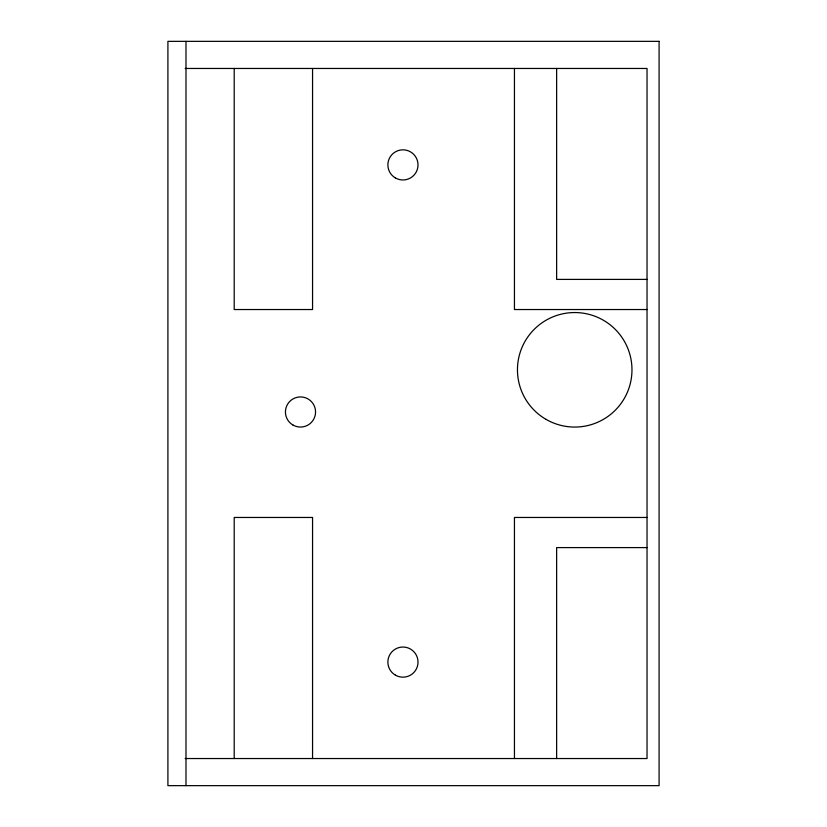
<?xml version="1.0" encoding="UTF-8"?>
<svg xmlns="http://www.w3.org/2000/svg" width="827" height="827" viewBox="0 0 827 827"><rect width="100%" height="100%" fill="white"/><g stroke="black" fill="none" stroke-linecap="round" stroke-linejoin="round"><path stroke-width="1.24" d="M185.134 68.465L647.034 68.465L647.034 758.535L185.134 758.535M647.034 279.402L556.633 279.402L556.633 68.465M647.034 309.536L514.446 309.536L514.446 68.465M647.034 517.464L514.446 517.464L514.446 758.535M647.034 547.598L556.633 547.598L556.633 758.535M312.554 68.465L312.554 309.536L234.206 309.536L234.206 68.465M312.554 758.535L312.554 517.464L234.206 517.464L234.206 758.535M185.992 41.35L185.992 785.65M659.088 41.35L167.912 41.35L167.912 785.65L659.088 785.65L659.088 41.35M546.089 419.392A57.249 57.249 0 0 0 631.973 369.803A57.249 57.249 0 0 0 546.089 320.225A57.249 57.249 0 0 0 546.089 419.392M395.42 675.152A15.062 15.062 0 0 0 418.017 662.107A15.062 15.062 0 0 0 395.42 649.05A15.062 15.062 0 0 0 395.42 675.152M395.42 177.95A15.062 15.062 0 0 0 418.017 164.893A15.062 15.062 0 0 0 395.42 151.848A15.062 15.062 0 0 0 395.42 177.95M292.965 425.037A15.062 15.062 0 0 0 315.563 411.991A15.062 15.062 0 0 0 292.965 398.945A15.062 15.062 0 0 0 292.965 425.037"/></g></svg>
